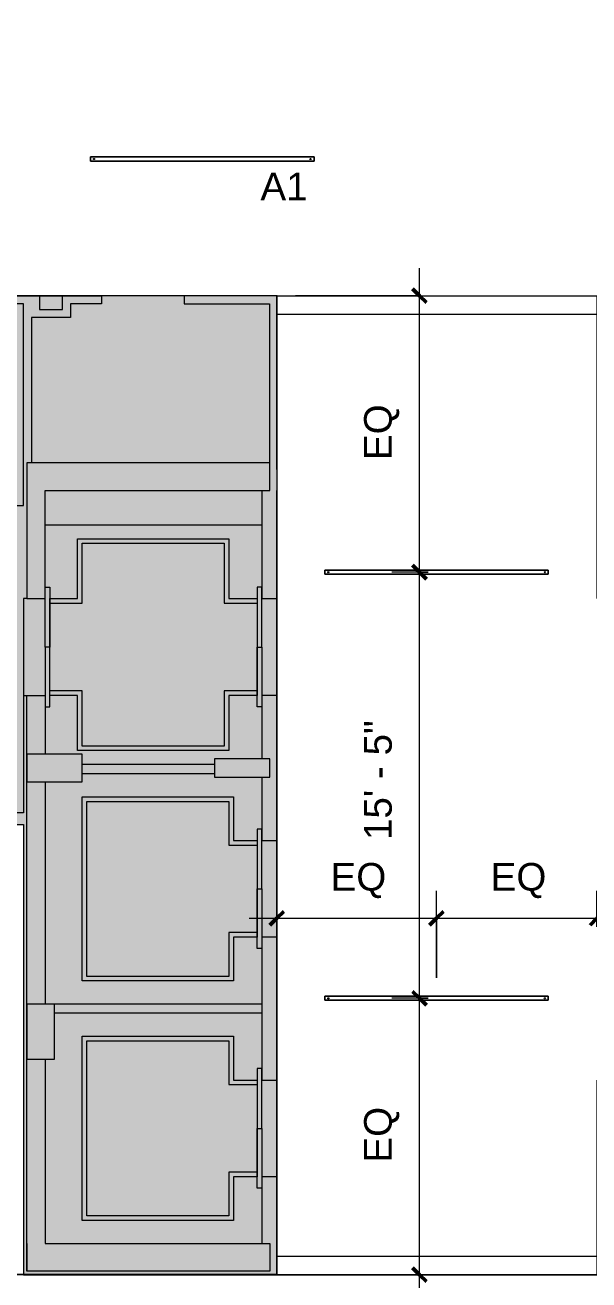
# Model space of a CAD drawing. Header units: inches. Extents: x 3 to 2625, y 0 to 2055.
# Drawn here: x 1382 to 1627, y 811 to 1356 of the extents above; entities that cross this region are included whole.
import ezdxf

# ---------------------------------------------------------------- set-up
doc = ezdxf.new("R2010")
doc.units = ezdxf.units.IN
doc.header["$MEASUREMENT"] = 0
for name, color, linetype, lineweight in [('A-ANNO-DIMS', 211, 'Continuous', 9), ('A-ANNO-DIMS-128', 211, 'Continuous', 9), ('A-CLNG', 13, 'Continuous', 13), ('A-DETL', 90, 'Continuous', 9), ('A-DETL-GENF', 92, 'Continuous', 9), ('CORE', 7, 'Continuous', 9), ('E-LITE-EQPM', 33, 'Continuous', 9), ('E-LITE-EQPM-IDEN', 33, 'Continuous', 9), ('Victor Bldg - 8th Floor_LINK_dwg', 8, 'Continuous', 9)]:
    doc.layers.add(name, color=color, linetype=linetype, lineweight=lineweight)
doc.styles.add('Arial', font='arial.ttf', dxfattribs={"height": 12})
doc.styles.add('Swis721 Lt BT', font='swissl.ttf', dxfattribs={"height": 12})
doc.dimstyles.new('OTJ_-_3_32__Linear__1_2__Tolerance', dxfattribs={"dimscale": 12, "dimtxt": 12.663781, "dimasz": 0.5, "dimexe": 1, "dimexo": 0.666667, "dimgap": 0.666667, "dimtad": 1, "dimdec": 1, "dimrnd": 0.5, "dimzin": 3, "dimdsep": 46, "dimlunit": 4, "dimtxsty": 'Swis721 Lt BT', "dimblk1": 'OBLIQUE', "dimblk2": 'OBLIQUE', "dimsah": 1, "dimcen": 0.09, "dimdle": 1, "dimazin": 0, "dimtfac": 1, "dimtdec": 4, "dimtix": 1, "dimtmove": 0, "dimatfit": 3, "dimfxl": 1, "dimtvp": 1, "dimfrac": 2, "dimtolj": 1, "dimtzin": 0, "dimarcsym": 2})

# ---------------------------------------------------------------- blocks, each defined once
blk = doc.blocks.new('Victor Bldg - 8th Floor_LINK_dwg-6972240-LEVEL 08 RCP')
at = {"layer": 'CORE'}
for p, q in [((1491.5, 1230), (1630.5, 1230)), ((1383, 1165.5), (1383, 1153.5)), ((1391, 1138.5), (1485.37, 1138.5)), ((1381.5, 1064.5), (1383, 1064.5)), ((1464.5, 1034.5), (1407, 1034.5)), ((1464.5, 1030.5), (1407, 1030.5)), ((1391, 1027), (1391, 930.5)), ((1485, 926.5), (1395, 926.5)), ((1383, 826.5), (1383, 814.5)), ((1491.5, 821), (1630.5, 821))]:
    blk.add_line(p, q, dxfattribs=at)
at = {"layer": 'CORE', "flags": 128}
for points in [[(1098, 1220), (1042, 1220), (1042, 1084.12), (1318, 1084.12), (1318, 1151), (1321.5, 1151), (1321.5, 1147), (1381.5, 1147), (1381.5, 1234.5), (1377.5, 1234.5), (1377.5, 1238), (1388.5, 1238), (1388.5, 1232), (1398.5, 1232), (1398.5, 1238), (1388.5, 1238), (1398.5, 1238), (1415.37, 1238), (1415.37, 1234.5), (1402, 1234.5), (1402, 1228.5), (1385, 1228.5), (1385, 1165.5)], [(1491.5, 1238), (1451.37, 1238), (1451.37, 1234.5), (1488.37, 1234.5), (1488.37, 1165.5)], [(1491.5, 1162.5), (1491.5, 1238), (1630.5, 1238), (1630.5, 1147.5), (1630.5, 1106.5)], [(1491.5, 1165.5), (1491.5, 1106.5), (1491.5, 1064.5)], [(1485, 1153.5), (1485, 1106.5), (1491.5, 1106.5)], [(1383, 1106.5), (1381.5, 1106.5), (1381.5, 1064.5), (1381.5, 1013.5), (1361.75, 1013.5), (1361.75, 1008.5), (1381.5, 1008.5), (1381.5, 813), (1321.5, 813), (1296.07, 813)], [(1391, 906.5), (1391, 826.5), (1488.5, 826.5), (1488.5, 814.5), (1383, 814.5), (1383, 1064.5), (1391, 1064.5), (1391, 1039)], [(1491.5, 959.5), (1491.5, 1001.5), (1491.5, 1064.5), (1485, 1064.5), (1485, 1037)], [(1485, 1029), (1485, 1001.5), (1491.5, 1001.5)], [(1407, 1020.5), (1472.72, 1020.5), (1472.72, 1001.5), (1483, 1001.5), (1483, 959.5), (1472.72, 959.5), (1472.72, 940.5), (1407, 940.5), (1407, 1020.5)], [(1409, 1018.5), (1470.72, 1018.5), (1470.72, 999.5), (1483, 999.5), (1483, 961.5), (1470.72, 961.5), (1470.72, 942.5), (1409, 942.5), (1409, 1018.5)], [(1630.5, 897.5), (1630.5, 855.5), (1630.5, 813), (1491.5, 813), (1630.5, 813), (1986, 813), (1986, 994.87)], [(1491.5, 897.5), (1491.5, 959.5), (1485, 959.5), (1485, 897.5), (1491.5, 897.5), (1491.5, 855.5)], [(1485, 930.5), (1395, 930.5), (1383, 930.5), (1383, 906.5), (1395, 906.5), (1395, 930.5)], [(1407, 916.5), (1472.72, 916.5), (1472.72, 897.5), (1483, 897.5), (1483, 855.5), (1472.72, 855.5), (1472.72, 836.5), (1407, 836.5), (1407, 916.5)], [(1409, 914.5), (1470.72, 914.5), (1470.72, 895.5), (1483, 895.5), (1483, 857.5), (1470.72, 857.5), (1470.72, 838.5), (1409, 838.5), (1409, 914.5)], [(1623.5, 813), (1491.5, 813), (1491.5, 855.5), (1485, 855.5), (1485, 826.5)], [(1491.5, 815.5), (1491.5, 813), (1381.5, 813)]]:
    blk.add_lwpolyline(points, dxfattribs=at)
for points in [[(1391, 1106.5), (1391, 1153.5), (1488.5, 1153.5), (1488.5, 1165.5), (1383, 1165.5), (1383, 1106.5)], [(1393, 1064.5), (1393, 1106.5), (1405, 1106.5), (1405, 1132.51), (1470.72, 1132.51), (1470.72, 1106.5), (1483, 1106.5), (1483, 1064.5), (1470.72, 1064.5), (1470.72, 1040.51), (1405, 1040.51), (1405, 1064.5)], [(1393, 1066.5), (1393, 1104.5), (1407, 1104.5), (1407, 1130.51), (1468.72, 1130.51), (1468.72, 1104.5), (1483, 1104.5), (1483, 1066.5), (1468.72, 1066.5), (1468.72, 1042.51), (1407, 1042.51), (1407, 1066.5)], [(1391, 1111.46), (1393, 1111.46), (1393, 1085.5), (1391, 1085.5)], [(1485, 1111.46), (1483, 1111.46), (1483, 1085.5), (1485, 1085.5)], [(1391, 1059.54), (1393, 1059.54), (1393, 1085.5), (1391, 1085.5)], [(1485, 1059.54), (1483, 1059.54), (1483, 1085.5), (1485, 1085.5)], [(1383, 1027), (1407, 1027), (1407, 1039), (1383, 1039)], [(1464.5, 1029), (1488.5, 1029), (1488.5, 1037), (1464.5, 1037)], [(1485, 1006.46), (1483, 1006.46), (1483, 980.5), (1485, 980.5)], [(1485, 954.54), (1483, 954.54), (1483, 980.5), (1485, 980.5)], [(1485, 902.46), (1483, 902.46), (1483, 876.5), (1485, 876.5)], [(1485, 850.54), (1483, 850.54), (1483, 876.5), (1485, 876.5)]]:
    blk.add_lwpolyline(points, close=True, dxfattribs=at)
blk = doc.blocks.new('L-Pendant-Axis-Sculpt-Direct_Indirect - SCDI-F-8-4584194-LEVEL 08 RCP')
at = {"layer": 'A-DETL-GENF'}
for p, q in [((48.5, 0.875), (-48.5, 0.875)), ((-48.5, 0.875), (-48.5, -0.875)), ((-48.5, 0.875), (48.5, 0.875)), ((-48.5, -0.875), (-48.5, 0.875)), ((48.5, -0.875), (48.5, 0.875)), ((48.5, 0.875), (48.5, -0.875)), ((-48.5, -0.875), (48.5, -0.875)), ((48.5, -0.875), (-48.5, -0.875))]:
    blk.add_line(p, q, dxfattribs=at)
for centre in [(-47, 0), (47, 0)]:
    blk.add_circle(centre, 0.25, dxfattribs=at)
blk = doc.blocks.new('DIMBLOCK12-LEVEL 08 RCP')
at = {"layer": 'A-ANNO-DIMS-128'}
for p, q in [((1491.5, 963.96), (1491.5, 979.71)), ((1560.87, 941.88), (1560.87, 979.71)), ((1479.5, 967.71), (1560.87, 967.71)), ((1491.5, 967.71), (1491.5, 963.96)), ((1560.87, 967.71), (1560.87, 941.88))]:
    blk.add_line(p, q, dxfattribs=at)
at = {"layer": 'A-ANNO-DIMS-128', "lineweight": 50}
for p, q in [((1491.5, 967.71), (1494.5, 970.71)), ((1560.87, 967.71), (1563.87, 970.71)), ((1491.5, 967.71), (1488.5, 964.71)), ((1560.87, 967.71), (1557.87, 964.71))]:
    blk.add_line(p, q, dxfattribs=at)
at = {"layer": 'A-ANNO-DIMS-128', "color": 0, "insert": (1514.83, 991.73), "char_height": 12, "width": 27.2573, "attachment_point": 1, "line_spacing_factor": 1.005062, "style": 'Swis721 Lt BT'}
blk.add_mtext('EQ', dxfattribs=at)
blk = doc.blocks.new('_Oblique')
at = {"color": 0, "linetype": 'ByBlock', "lineweight": -2}
blk.add_line((-0.5, -0.5), (0.5, 0.5), dxfattribs=at)
blk = doc.blocks.new('DIMBLOCK13-LEVEL 08 RCP')
at = {"layer": 'A-ANNO-DIMS-128'}
for p, q in [((1560.87, 941.88), (1560.87, 979.71)), ((1630.5, 963.96), (1630.5, 979.71)), ((1560.87, 967.71), (1642.5, 967.71)), ((1560.87, 967.71), (1560.87, 941.88)), ((1630.5, 967.71), (1630.5, 963.96))]:
    blk.add_line(p, q, dxfattribs=at)
at = {"layer": 'A-ANNO-DIMS-128', "lineweight": 50}
for p, q in [((1560.87, 967.71), (1563.87, 970.71)), ((1630.5, 967.71), (1633.5, 970.71)), ((1560.87, 967.71), (1557.87, 964.71)), ((1630.5, 967.71), (1627.5, 964.71))]:
    blk.add_line(p, q, dxfattribs=at)
at = {"layer": 'A-ANNO-DIMS-128', "color": 0, "insert": (1584.33, 991.73), "char_height": 12, "width": 27.2573, "attachment_point": 1, "line_spacing_factor": 1.005062, "style": 'Swis721 Lt BT'}
blk.add_mtext('EQ', dxfattribs=at)
blk = doc.blocks.new('DIMBLOCK14-LEVEL 08 RCP')
at = {"layer": 'A-ANNO-DIMS-128'}
for p, q in [((1557.19, 933), (1541.43, 933)), ((1553.43, 801), (1553.43, 933)), ((1553.43, 933), (1557.19, 933)), ((1499.5, 813), (1565.43, 813)), ((1553.43, 813), (1499.5, 813))]:
    blk.add_line(p, q, dxfattribs=at)
at = {"layer": 'A-ANNO-DIMS-128', "lineweight": 50}
for p, q in [((1553.43, 933), (1550.43, 936)), ((1553.43, 933), (1556.43, 930)), ((1553.43, 813), (1550.43, 816)), ((1553.43, 813), (1556.43, 810))]:
    blk.add_line(p, q, dxfattribs=at)
at = {"layer": 'A-ANNO-DIMS-128', "color": 0, "insert": (1529.41, 861.64), "char_height": 12, "width": 27.2573, "attachment_point": 1, "rotation": 90, "line_spacing_factor": 1.005062, "style": 'Swis721 Lt BT'}
blk.add_mtext('EQ', dxfattribs=at)
blk = doc.blocks.new('DIMBLOCK15-LEVEL 08 RCP')
at = {"layer": 'A-ANNO-DIMS-128'}
for p, q in [((1557.19, 1118), (1541.43, 1118)), ((1553.43, 933), (1553.43, 1118)), ((1553.43, 1118), (1557.19, 1118)), ((1557.19, 933), (1541.43, 933)), ((1553.43, 933), (1557.19, 933))]:
    blk.add_line(p, q, dxfattribs=at)
at = {"layer": 'A-ANNO-DIMS-128', "lineweight": 50}
for p, q in [((1553.43, 1118), (1550.43, 1121)), ((1553.43, 1118), (1556.43, 1115)), ((1553.43, 933), (1550.43, 936)), ((1553.43, 933), (1556.43, 930))]:
    blk.add_line(p, q, dxfattribs=at)
at = {"layer": 'A-ANNO-DIMS-128', "color": 0, "insert": (1529.41, 1001.68), "char_height": 12, "width": 57.1679, "attachment_point": 1, "rotation": 90, "line_spacing_factor": 1.005062, "style": 'Swis721 Lt BT'}
blk.add_mtext('15\' - 5"', dxfattribs=at)
blk = doc.blocks.new('DIMBLOCK16-LEVEL 08 RCP')
at = {"layer": 'A-ANNO-DIMS-128'}
for p, q in [((1553.43, 1118), (1553.43, 1250)), ((1499.69, 1238), (1565.43, 1238)), ((1553.43, 1238), (1499.69, 1238)), ((1557.19, 1118), (1541.43, 1118)), ((1553.43, 1118), (1557.19, 1118))]:
    blk.add_line(p, q, dxfattribs=at)
at = {"layer": 'A-ANNO-DIMS-128', "lineweight": 50}
for p, q in [((1553.43, 1238), (1550.43, 1241)), ((1553.43, 1238), (1556.43, 1235)), ((1553.43, 1118), (1550.43, 1121)), ((1553.43, 1118), (1556.43, 1115))]:
    blk.add_line(p, q, dxfattribs=at)
at = {"layer": 'A-ANNO-DIMS-128', "color": 0, "insert": (1529.41, 1166.64), "char_height": 12, "width": 27.2573, "attachment_point": 1, "rotation": 90, "line_spacing_factor": 1.005062, "style": 'Swis721 Lt BT'}
blk.add_mtext('EQ', dxfattribs=at)

msp = doc.modelspace()

# ---------------------------------------------------------------- hatches: boundary and pattern name
at = {"layer": 'A-DETL-GENF'}
h = msp.add_hatch(color=9, dxfattribs=at)
h.paths.add_polyline_path([(283.25, 548.5), (283.25, 1522), (3.5, 1522), (3.5, 548.5), (247.25, 548.5)], flags=0)
h.paths.add_polyline_path([(31, 559.98), (31, 633.5), (247.25, 633.5), (247.25, 559.98), (232.89, 559.98)], flags=0)
h.paths.add_polyline_path([(1410.67, 813), (1491.5, 813), (1491.5, 1153.5), (1491.69, 1153.5), (1491.69, 1238), (829, 1238), (829, 1037.5), (853, 1037.5), (853, 1013.5), (829, 1013.5), (829, 951.5), (902.81, 951.5), (902.81, 813.06), (1321.5, 813.06), (1321.5, 1008.5), (1381.5, 1008.5), (1381.5, 813)], flags=0)
h.paths.add_polyline_path([(1825.13, 813), (1986, 813), (1986, 1238), (1880.43, 1238), (1880.43, 1193.37), (1876.13, 1193.37), (1876.13, 1157.5), (1825.13, 1157.5), (1825.13, 1146.5), (1773.13, 1146.5), (1773.13, 1237.94), (1630.5, 1237.94), (1630.5, 813), (1819, 813)], flags=0)
h.paths.add_polyline_path([(1016.5, 1013.5), (1016.5, 1037.5), (1040.5, 1037.5), (1040.5, 1013.5)], flags=0)

# ---------------------------------------------------------------- linework, layer by layer
at = {"layer": 'A-CLNG'}
for p, q in [((829, 1238.06), (1491.5, 1238.06)), ((1491.5, 1238.06), (1491.5, 813.06)), ((1491.5, 813.06), (902.81, 813.06))]:
    msp.add_line(p, q, dxfattribs=at)
at = {"layer": 'A-DETL'}
for p, q in [((1491.69, 1238), (829, 1238)), ((1491.69, 1153.5), (1491.69, 1238)), ((1491.5, 813), (1491.5, 1153.5)), ((1491.5, 1153.5), (1491.69, 1153.5)), ((1381.5, 813), (1491.5, 813))]:
    msp.add_line(p, q, dxfattribs=at)

# ---------------------------------------------------------------- block references
at = {"layer": 'E-LITE-EQPM', "rotation": 180}
for p in [(1459.17, 1297.36), (1560.87, 1118), (1560.87, 933)]:
    msp.add_blockref('L-Pendant-Axis-Sculpt-Direct_Indirect - SCDI-F-8-4584194-LEVEL 08 RCP', p, dxfattribs=at)
at = {"layer": 'Victor Bldg - 8th Floor_LINK_dwg', "color": 7}
msp.add_blockref('Victor Bldg - 8th Floor_LINK_dwg-6972240-LEVEL 08 RCP', (0, 0), dxfattribs=at)

# ---------------------------------------------------------------- texts
at = {"layer": 'E-LITE-EQPM-IDEN', "insert": (1484.4, 1291.46), "char_height": 12, "width": 25.048, "attachment_point": 1, "style": 'Arial'}
msp.add_mtext('A1', dxfattribs=at)

# ---------------------------------------------------------------- dimensions: what is measured, and where the dimension line sits
at = {"layer": 'A-ANNO-DIMS'}
for base, p1, p2, override, picture, middle in [((1553.43, 1238), (1549.19, 1118), (1491.69, 1238), {"dimpost": '<>', "dimfxl": 133.065749}, 'DIMBLOCK16-LEVEL 08 RCP', (1538.83, 1178)), ((1553.43, 1118), (1549.19, 933), (1549.19, 1118), {"dimpost": '<>', "dimfxl": 185}, 'DIMBLOCK15-LEVEL 08 RCP', (1538.83, 1025.5)), ((1553.43, 933), (1491.5, 813), (1549.19, 933), {"dimpost": '<>', "dimfxl": 133.146882}, 'DIMBLOCK14-LEVEL 08 RCP', (1538.83, 873))]:
    dim = msp.add_linear_dim(base=base, p1=p1, p2=p2, angle=90, text='EQ', dimstyle='OTJ_-_3_32__Linear__1_2__Tolerance', override=override, dxfattribs=at)
    dim.commit()
    dim.dimension.update_dxf_attribs({"geometry": picture, "text_midpoint": middle})
for base, p1, p2, override, picture, middle in [((1560.87, 967.71), (1491.5, 971.96), (1560.87, 933.88), {"dimpost": '<>', "dimfxl": 79.132912}, 'DIMBLOCK12-LEVEL 08 RCP', (1526.18, 982.31)), ((1630.5, 967.71), (1560.87, 933.88), (1630.5, 971.96), {"dimpost": '<>', "dimfxl": 79.365034}, 'DIMBLOCK13-LEVEL 08 RCP', (1595.68, 982.31))]:
    dim = msp.add_linear_dim(base=base, p1=p1, p2=p2, text='EQ', dimstyle='OTJ_-_3_32__Linear__1_2__Tolerance', override=override, dxfattribs=at)
    dim.commit()
    dim.dimension.update_dxf_attribs({"geometry": picture, "text_midpoint": middle})

doc.saveas('drawing.dxf')
